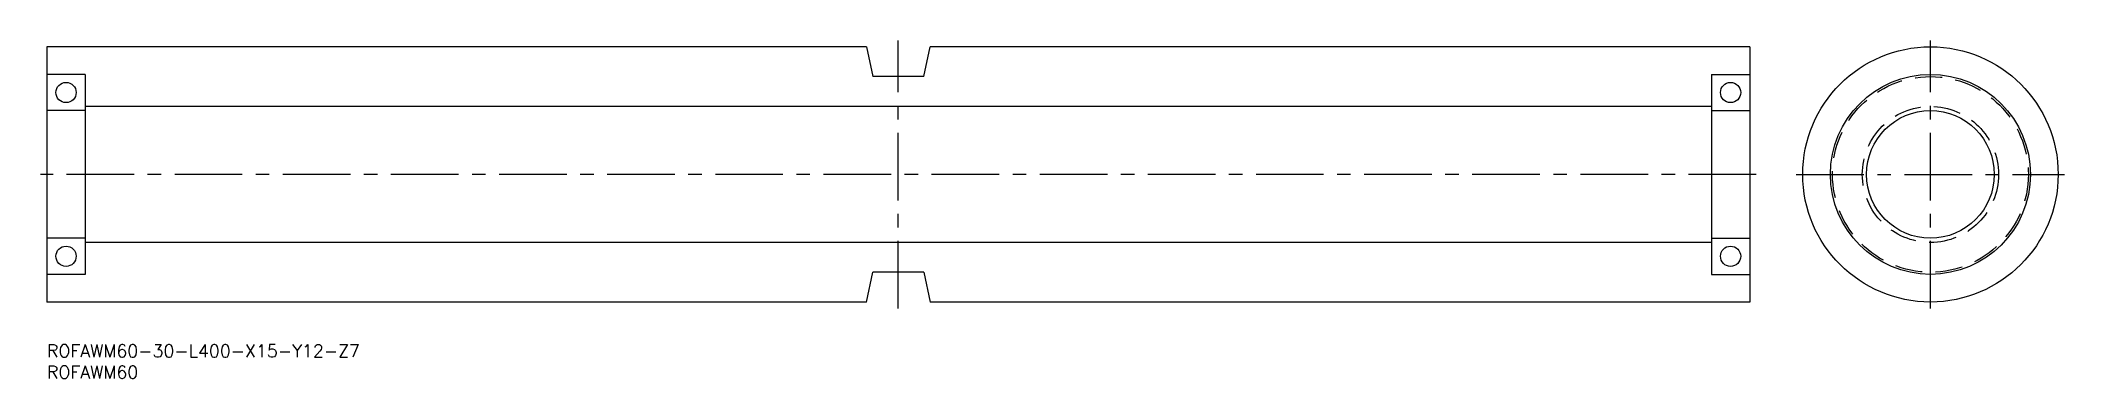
# Model space of a CAD drawing. Extents: x -1 to 474, y -8 to 71.
import ezdxf

# ---------------------------------------------------------------- set-up
doc = ezdxf.new("R2010")
doc.units = 0
doc.header["$LTSCALE"] = 0.5
doc.linetypes.add('CENTER', pattern=[50.8, 31.75, -6.35, 6.35, -6.35])
doc.linetypes.add('DASHED', pattern=[19.05, 12.7, -6.35])
for name, color, linetype in [('MSM_CENTER', 1, 'CENTER'), ('MSM_CONTINUOUS', 7, 'CONTINUOUS'), ('MSM_DASHED', 4, 'DASHED'), ('MSM_PART_NUMBER', 7, 'CONTINUOUS')]:
    doc.layers.add(name, color=color, linetype=linetype)
doc.styles.get("Standard").update_dxf_attribs({"font": 'txt.shx', "height": 3, "bigfont": 'bigfont.shx'})

# ---------------------------------------------------------------- blocks, each defined once
blk = doc.blocks.new('*U2')
at = {"layer": 'MSM_PART_NUMBER'}
blk.add_text('ROFAWM60-30-L400-X15-Y12-Z7', height=3, dxfattribs=at).set_placement((0, -3))
blk = doc.blocks.new('*U3')
at = {"layer": 'MSM_PART_NUMBER'}
blk.add_text('ROFAWM60', height=3, dxfattribs=at).set_placement((0, -8))

msp = doc.modelspace()

# ---------------------------------------------------------------- linework, layer by layer
at = {"layer": 'MSM_CENTER'}
for p, q in [((200, 8.5), (200, 71.5)), ((442.44, 8.5), (442.44, 71.5)), ((401.5, 40), (-1.5, 40)), ((410.94, 40), (473.94, 40))]:
    msp.add_line(p, q, dxfattribs=at)
at = {"layer": 'MSM_CONTINUOUS'}
for p, q in [((0, 70), (0, 10)), ((192.5, 70), (0, 70)), ((192.5, 70), (194, 63)), ((206, 63), (207.5, 70)), ((400, 70), (207.5, 70)), ((400, 70), (400, 10)), ((9, 63.5), (0, 63.5)), ((9, 63.5), (9, 16.5)), ((206, 63), (194, 63)), ((391, 63.5), (400, 63.5)), ((391, 63.5), (391, 16.5)), ((9, 55), (0, 55)), ((391, 56), (9, 56)), ((391, 55), (400, 55)), ((9, 25), (0, 25)), ((391, 24), (9, 24)), ((391, 25), (400, 25)), ((9, 16.5), (0, 16.5)), ((192.5, 10), (194, 17)), ((206, 17), (194, 17)), ((206, 17), (207.5, 10)), ((391, 16.5), (400, 16.5)), ((192.5, 10), (0, 10)), ((400, 10), (207.5, 10))]:
    msp.add_line(p, q, dxfattribs=at)
for centre, radius in [((442.44, 40), 30), ((442.44, 40), 23.5), ((4.5, 59.25), 2.38), ((395.5, 59.25), 2.38), ((442.44, 40), 15), ((4.5, 20.75), 2.38), ((395.5, 20.75), 2.38)]:
    msp.add_circle(centre, radius, dxfattribs=at)
at = {"layer": 'MSM_DASHED'}
for radius in [23, 16]:
    msp.add_circle((442.44, 40), radius, dxfattribs=at)

# ---------------------------------------------------------------- block references
at = {"layer": 'MSM_CONTINUOUS'}
for name in ['*U2', '*U3']:
    msp.add_blockref(name, (0, 0), dxfattribs=at)

doc.saveas('drawing.dxf')
